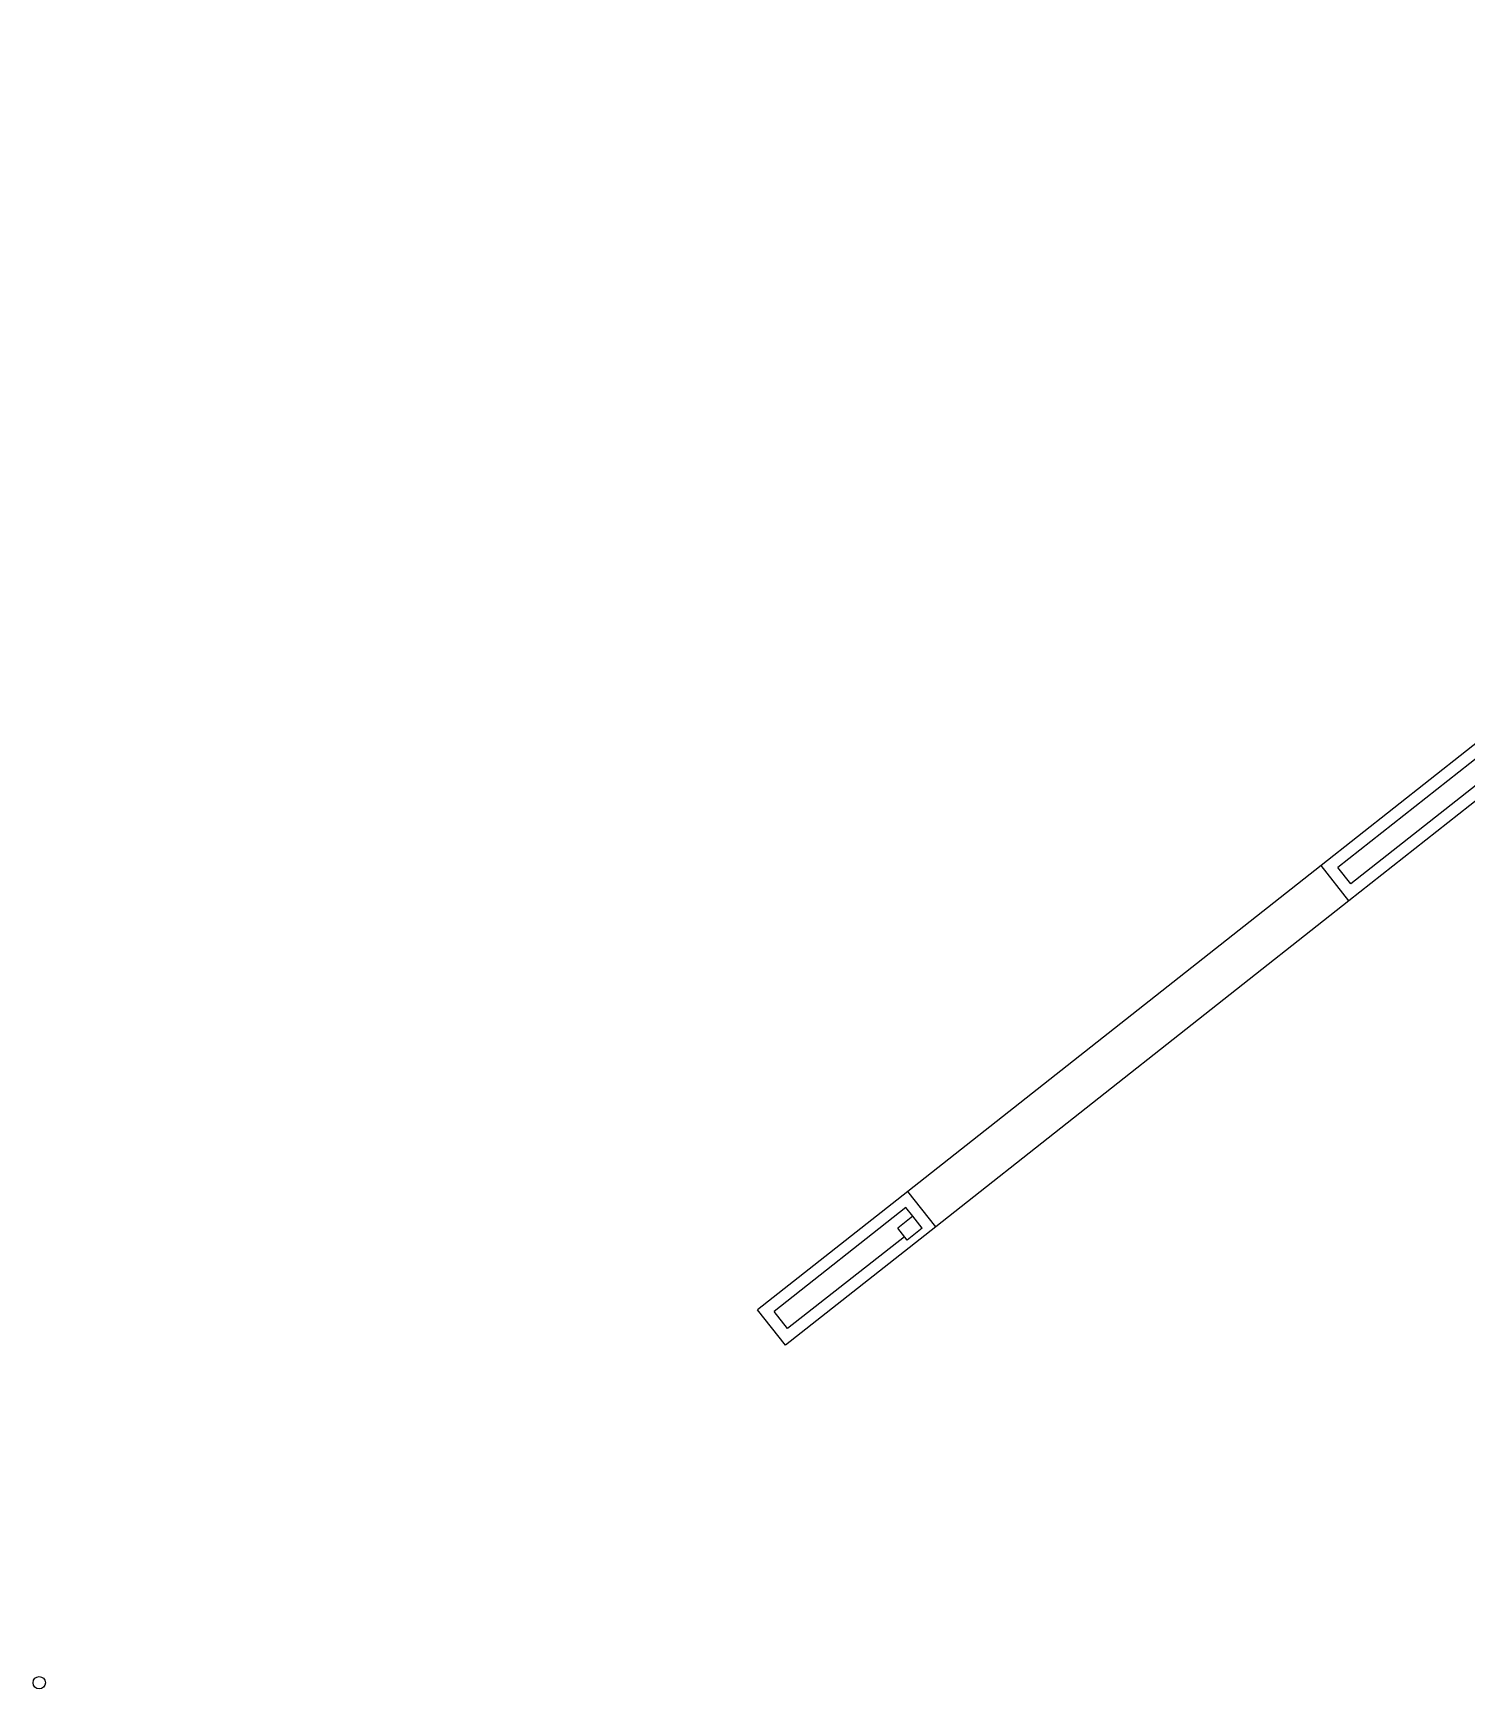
# Model space of a CAD drawing. Extents: x 60 to 232, y 77 to 220.
# Drawn here: x 82.06 to 97.05, y 113.25 to 130.56 of the extents above; entities that cross this region are included whole.
import ezdxf

# ---------------------------------------------------------------- set-up
doc = ezdxf.new("R2010")
doc.units = 0
doc.header["$MEASUREMENT"] = 0
for name, color, linetype in [('ALBA', 7, 'CONTINUOUS'), ('PILARES', 1, 'CONTINUOUS'), ('PROY', 2, 'CONTINUOUS')]:
    doc.layers.add(name, color=color, linetype=linetype)

msp = doc.modelspace()

# ---------------------------------------------------------------- linework, layer by layer
at = {"layer": 'ALBA'}
for p, q in [((106.551, 130.558), (95.525, 121.857)), ((106.542, 130.392), (95.7, 121.836)), ((101.041, 125.611), (95.816, 121.488)), ((98.232, 123.554), (95.837, 121.664)), ((95.816, 121.488), (95.525, 121.857)), ((95.837, 121.664), (95.7, 121.836)), ((91.207, 118.45), (89.637, 117.211)), ((91.498, 118.081), (91.207, 118.45)), ((91.187, 118.281), (89.81, 117.194)), ((91.259, 118.191), (91.187, 118.281)), ((91.498, 118.081), (89.928, 116.842)), ((91.173, 117.977), (89.949, 117.018)), ((89.928, 116.842), (89.637, 117.211)), ((89.949, 117.018), (89.81, 117.194))]:
    msp.add_line(p, q, dxfattribs=at)
msp.add_circle((82.129, 113.315), 0.0645, dxfattribs=at)
at = {"layer": 'PILARES'}
for p, q in [((91.259, 118.191), (91.102, 118.067)), ((91.201, 117.942), (91.102, 118.067)), ((91.358, 118.065), (91.201, 117.942)), ((91.358, 118.065), (91.259, 118.191))]:
    msp.add_line(p, q, dxfattribs=at)
at = {"layer": 'PROY'}
for p, q in [((95.525, 121.857), (91.207, 118.45)), ((95.816, 121.488), (91.498, 118.081))]:
    msp.add_line(p, q, dxfattribs=at)

doc.saveas('drawing.dxf')
